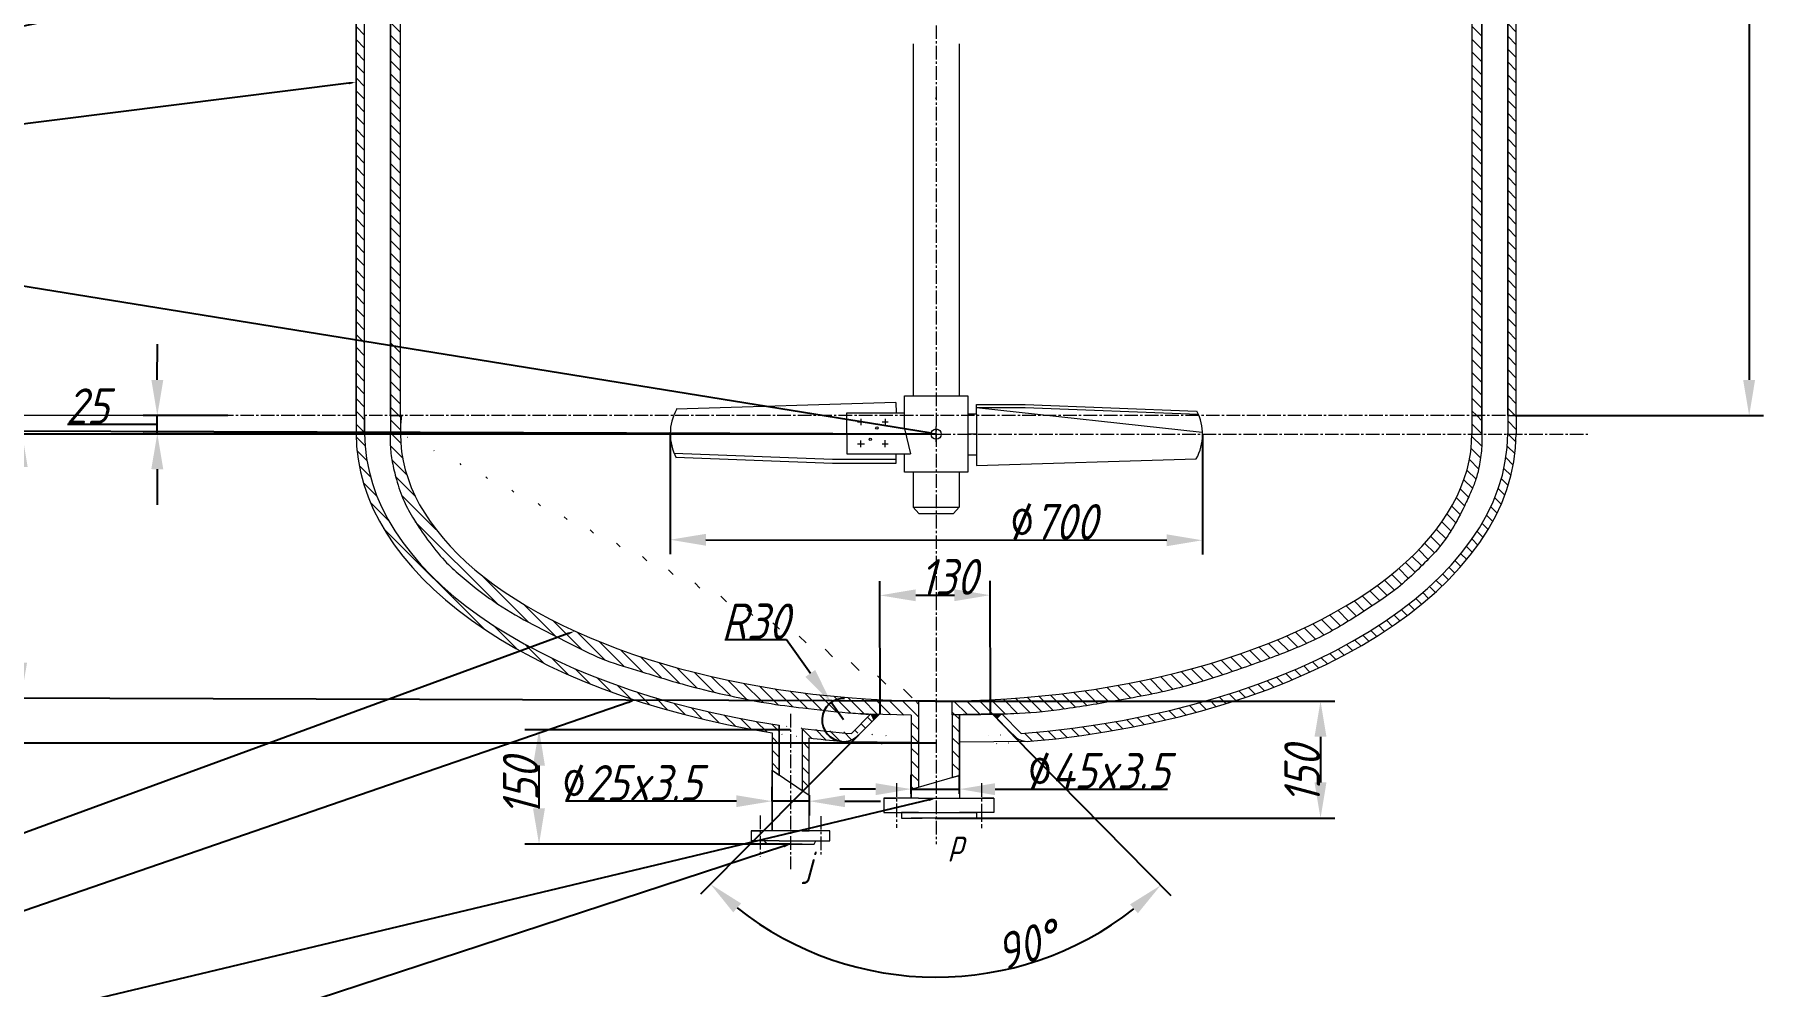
# Model space of a CAD drawing. Header units: millimetres. Extents: x 0 to 8400, y 0 to 5940.
# Drawn here: x 1314 to 3734, y 1274 to 2607 of the extents above; entities that cross this region are included whole.
import ezdxf
from ezdxf import colors
from ezdxf.entities.mleader import LeaderData, LeaderLine
from ezdxf.math import Vec2, Vec3

# ---------------------------------------------------------------- set-up
doc = ezdxf.new("R2010")
doc.units = ezdxf.units.MM
doc.linetypes.add('CENTER2', pattern=[28.575, 19.05, -3.175, 3.175, -3.175])
doc.layers.get('0').update_dxf_attribs({"lineweight": 18})
for name, color, linetype, lineweight in [('5', 1, 'Continuous', 9), ('中心线', 3, 'CENTER2', 18), ('截面', 1, 'Continuous', 9), ('标注', 4, 'Continuous', 18), ('细实线', 7, 'Continuous', 18)]:
    doc.layers.add(name, color=color, linetype=linetype, lineweight=lineweight)
doc.styles.add('OlivierSun Standard', font='gbeitc.shx', dxfattribs={"bigfont": 'gbcbig.shx'})
doc.dimstyles.new('OlivierSun Standard', dxfattribs={"dimtxt": 50, "dimasz": 50, "dimexe": 20, "dimexo": 0, "dimtad": 1, "dimtoh": 1, "dimlfac": 20, "dimdsep": 46, "dimtxsty": 'OlivierSun Standard', "dimcen": 50, "dimclrd": 4, "dimclre": 4, "dimclrt": 4, "dimadec": 0, "dimazin": 0, "dimtfac": 1, "dimtmove": 0, "dimatfit": 1, "dimfxl": 1, "dimarcsym": 0})

# ---------------------------------------------------------------- blocks, each defined once
blk = doc.blocks.new('*U7')
at = {"layer": '中心线', "color": 0, "transparency": 16777216}
for p, q in [((-993.5, 0), (-1.4, 0)), ((0, 1.4), (0, 10.7)), ((1.4, 0), (912.1, 0)), ((0, -10.7), (0, -1.4))]:
    blk.add_line(p, q, dxfattribs=at)
at = {"layer": '中心线', "color": 0, "linetype": 'Continuous', "transparency": 16777216}
for p, q in [((-0.7, 0), (0.7, 0)), ((0, -0.7), (0, 0.7))]:
    blk.add_line(p, q, dxfattribs=at)
blk = doc.blocks.new('*D25')
at = {"layer": 'DEFPOINTS', "color": 0, "transparency": 16777216}
for p in [(1485.9, 2073.5), (1584.4, 2073.4), (2576.1, 2047.5)]:
    blk.add_point(p, dxfattribs=at)
at = {"layer": '细实线', "color": 4, "lineweight": -2, "transparency": 16777216}
for p, q in [((1485.9, 2123.5), (1486, 2173.5)), ((1415.6, 2061), (1360.2, 2061)), ((1485.9, 2060.9), (1415.6, 2061)), ((1584.4, 2073.4), (1465.9, 2073.5)), ((1485.9, 2048.3), (1485.9, 2073.5)), ((1485.9, 2048.3), (1485.9, 2073.5)), ((2576.1, 2047.5), (1465.9, 2048.4)), ((1485.9, 1998.3), (1485.8, 1948.3))]:
    blk.add_line(p, q, dxfattribs=at)
at = {"layer": '细实线', "color": 4, "transparency": 16777216}
for points in [[(1477.6, 2123.5), (1494.3, 2123.5), (1485.9, 2073.5)], [(1477.5, 1998.4), (1494.2, 1998.3), (1485.9, 2048.3)]]:
    blk.add_solid(points, dxfattribs=at)
at = {"layer": '细实线', "color": 4, "transparency": 16777216, "insert": (1387.9, 2086.6), "char_height": 50, "attachment_point": 5, "style": 'OlivierSun Standard'}
blk.add_mtext('25', dxfattribs=at)
blk = doc.blocks.new('*D27')
at = {"layer": 'DEFPOINTS', "color": 0, "transparency": 16777216}
for p in [(2496.2, 1654.8), (2654.9, 1655.1), (2467.6, 1626), (2683.5, 1626), (2459.9, 1302.2)]:
    blk.add_point(p, dxfattribs=at)
at = {"layer": '细实线', "color": 4, "lineweight": -2, "transparency": 16777216}
for p, q in [((2467.6, 1626), (2246.1, 1402.9)), ((2683.5, 1626), (2904.5, 1401.3))]:
    blk.add_line(p, q, dxfattribs=at)
blk.add_arc((2576.1, 1735.2), 448.4, 231.5934, 308.1351, dxfattribs=at)
at = {"layer": '细实线', "color": 4, "transparency": 16777216}
for points in [[(2292, 1377.6), (2303.1, 1390.1), (2260.2, 1417.1)], [(2847.5, 1388.8), (2858.5, 1376.3), (2890.5, 1415.6)]]:
    blk.add_solid(points, dxfattribs=at)
at = {"layer": '细实线', "color": 4, "transparency": 16777216, "insert": (2702.1, 1331.7), "char_height": 50, "attachment_point": 5, "rotation": 17.3392, "style": 'OlivierSun Standard'}
blk.add_mtext('90°', dxfattribs=at)
blk = doc.blocks.new('*D28')
at = {"layer": 'DEFPOINTS', "color": 0, "transparency": 16777216}
for p in [(2651.6, 1821.9), (2497.8, 1654.8), (2652, 1655.1)]:
    blk.add_point(p, dxfattribs=at)
at = {"layer": '细实线', "color": 4, "lineweight": -2, "transparency": 16777216}
for p, q in [((2497.8, 1654.8), (2497.4, 1841.6)), ((2652, 1655.1), (2651.6, 1841.9)), ((2547.5, 1821.7), (2601.6, 1821.8))]:
    blk.add_line(p, q, dxfattribs=at)
at = {"layer": '细实线', "color": 4, "transparency": 16777216}
for points in [[(2547.4, 1830), (2547.5, 1813.4), (2497.5, 1821.6)], [(2601.6, 1830.2), (2601.7, 1813.5), (2651.6, 1821.9)]]:
    blk.add_solid(points, dxfattribs=at)
at = {"layer": '细实线', "color": 4, "transparency": 16777216, "insert": (2593.4, 1847.4), "char_height": 50, "attachment_point": 5, "rotation": 0.135, "style": 'OlivierSun Standard'}
blk.add_mtext('130', dxfattribs=at)
blk = doc.blocks.new('*D30')
at = {"layer": 'DEFPOINTS', "color": 0, "transparency": 16777216}
for p in [(2346.4, 1533.3), (2398.3, 1541.7), (2398.3, 1533.3)]:
    blk.add_point(p, dxfattribs=at)
at = {"layer": '细实线', "color": 4, "lineweight": -2, "transparency": 16777216}
for p, q in [((2346.4, 1533.3), (2346.4, 1553.3)), ((2296.4, 1533.3), (2057.2, 1533.3)), ((2398.3, 1533.3), (2346.4, 1533.3)), ((2398.3, 1541.7), (2398.3, 1513.3)), ((2448.3, 1533.3), (2498.3, 1533.3))]:
    blk.add_line(p, q, dxfattribs=at)
at = {"layer": '细实线', "color": 4, "transparency": 16777216}
for points in [[(2296.4, 1541.6), (2296.4, 1525), (2346.4, 1533.3)], [(2448.3, 1541.6), (2448.3, 1525), (2398.3, 1533.3)]]:
    blk.add_solid(points, dxfattribs=at)
at = {"layer": '细实线', "color": 4, "transparency": 16777216, "insert": (2150.8, 1558.9), "char_height": 50, "attachment_point": 5, "style": 'OlivierSun Standard'}
blk.add_mtext('{\\Fromans|c134;\\W0.75;%%C}25x3.5', dxfattribs=at)
blk = doc.blocks.new('*D31')
at = {"layer": 'DEFPOINTS', "color": 0, "transparency": 16777216}
for p in [(2608.6, 1550.2), (2541.3, 1543.5), (2608.6, 1543.5)]:
    blk.add_point(p, dxfattribs=at)
at = {"layer": '细实线', "color": 4, "lineweight": -2, "transparency": 16777216}
for p, q in [((2491.3, 1550.2), (2441.3, 1550.2)), ((2541.3, 1543.5), (2541.3, 1570.2)), ((2541.3, 1550.2), (2608.6, 1550.2)), ((2608.6, 1543.5), (2608.6, 1570.2)), ((2658.6, 1550.2), (2899.9, 1550.2))]:
    blk.add_line(p, q, dxfattribs=at)
at = {"layer": '细实线', "color": 4, "transparency": 16777216}
for points in [[(2491.3, 1558.5), (2491.3, 1541.8), (2541.3, 1550.2)], [(2658.6, 1558.5), (2658.6, 1541.8), (2608.6, 1550.2)]]:
    blk.add_solid(points, dxfattribs=at)
at = {"layer": '细实线', "color": 4, "transparency": 16777216, "insert": (2804.2, 1575.8), "char_height": 50, "attachment_point": 5, "style": 'OlivierSun Standard'}
blk.add_mtext('{\\Fromans|c134;\\W0.75;%%C}45x3.5', dxfattribs=at)
blk = doc.blocks.new('*D32')
at = {"layer": 'DEFPOINTS', "color": 0, "transparency": 16777216}
for p in [(2020.2, 1633.2), (2372.3, 1633.2), (2372.3, 1473.2)]:
    blk.add_point(p, dxfattribs=at)
at = {"layer": '细实线', "color": 4, "lineweight": -2, "transparency": 16777216}
for p, q in [((2372.3, 1633.2), (2000.2, 1633.2)), ((2020.2, 1523.2), (2020.2, 1583.2)), ((2372.3, 1473.2), (2000.2, 1473.2))]:
    blk.add_line(p, q, dxfattribs=at)
at = {"layer": '细实线', "color": 4, "transparency": 16777216}
for points in [[(2011.8, 1583.2), (2028.5, 1583.2), (2020.2, 1633.2)], [(2011.8, 1523.2), (2028.5, 1523.2), (2020.2, 1473.2)]]:
    blk.add_solid(points, dxfattribs=at)
at = {"layer": '细实线', "color": 4, "transparency": 16777216, "insert": (1994.6, 1553.2), "char_height": 50, "attachment_point": 5, "rotation": 90, "style": 'OlivierSun Standard'}
blk.add_mtext('150', dxfattribs=at)
blk = doc.blocks.new('*D34')
at = {"layer": 'DEFPOINTS', "color": 0, "transparency": 16777216}
for p in [(2203.9, 2048.3), (2949, 2047.5), (2948.8, 1898.8)]:
    blk.add_point(p, dxfattribs=at)
at = {"layer": '细实线', "color": 4, "lineweight": -2, "transparency": 16777216}
for p, q in [((2203.9, 2048.3), (2203.7, 1879.5)), ((2949, 2047.5), (2948.8, 1878.8)), ((2253.7, 1899.5), (2898.8, 1898.8))]:
    blk.add_line(p, q, dxfattribs=at)
at = {"layer": '细实线', "color": 4, "transparency": 16777216}
for points in [[(2253.7, 1907.8), (2253.7, 1891.2), (2203.7, 1899.5)], [(2898.8, 1907.1), (2898.8, 1890.5), (2948.8, 1898.8)]]:
    blk.add_solid(points, dxfattribs=at)
at = {"layer": '细实线', "color": 4, "transparency": 16777216, "insert": (2740.7, 1924.6), "char_height": 50, "attachment_point": 5, "rotation": 359.9392, "style": 'OlivierSun Standard'}
blk.add_mtext('{\\Fromans|c134;\\W0.75;%%C}700', dxfattribs=at)
blk = doc.blocks.new('*D35')
at = {"layer": 'DEFPOINTS', "color": 0, "transparency": 16777216}
for p in [(2429, 1671.6), (2446.3, 1647.1)]:
    blk.add_point(p, dxfattribs=at)
at = {"layer": '细实线', "color": 4, "lineweight": -2, "transparency": 16777216}
for p, q in [((2366.5, 1759.5), (2280.4, 1759.5)), ((2400, 1712.3), (2366.5, 1759.5)), ((2446.3, 1647.1), (2429, 1671.6))]:
    blk.add_line(p, q, dxfattribs=at)
blk.add_arc((2446.3, 1647.1), 30, 87.1997, 264.9169, dxfattribs=at)
at = {"layer": '细实线', "color": 4, "transparency": 16777216}
blk.add_solid([(2406.8, 1717.2), (2393.2, 1707.5), (2429, 1671.6)], dxfattribs=at)
at = {"layer": '细实线', "color": 4, "transparency": 16777216, "insert": (2323.1, 1785.2), "char_height": 50, "attachment_point": 5, "style": 'OlivierSun Standard'}
blk.add_mtext('R30', dxfattribs=at)
blk = doc.blocks.new('*D37')
at = {"layer": 'DEFPOINTS', "color": 0, "transparency": 16777216}
for p in [(1812.1, 3773.4), (1812.1, 3585.4), (1772.4, 3544.1), (1672.8, 3051), (1812.1, 2073.4)]:
    blk.add_point(p, dxfattribs=at)
at = {"layer": '细实线', "color": 4, "lineweight": -2, "transparency": 16777216}
blk.add_line((1772.4, 3544.1), (1415.8, 3172.6), dxfattribs=at)
blk.add_arc((1812.1, 3585.4), 552.2, 231.3586, 264.8106, dxfattribs=at)
at = {"layer": '细实线', "color": 4, "transparency": 16777216}
for points in [[(1461.8, 3147.8), (1472.7, 3160.3), (1429.6, 3187)], [(1762.5, 3043.8), (1761.8, 3027.1), (1812.1, 3033.2)]]:
    blk.add_solid(points, dxfattribs=at)
at = {"layer": '细实线', "color": 4, "transparency": 16777216, "insert": (1607.8, 3100), "char_height": 50, "attachment_point": 5, "rotation": 337.1797, "style": 'OlivierSun Standard'}
blk.add_mtext('45°', dxfattribs=at)
blk = doc.blocks.new('*D41')
at = {"layer": 'DEFPOINTS', "color": 0, "transparency": 16777216}
for p in [(2576.1, 2047.5), (1059.9, 1614.4), (2576.1, 1614.4)]:
    blk.add_point(p, dxfattribs=at)
at = {"layer": '细实线', "color": 4, "lineweight": -2, "transparency": 16777216}
for p, q in [((2576.1, 2047.5), (1039.9, 2047.5)), ((1059.9, 1997.5), (1059.9, 1664.4)), ((2576.1, 1614.4), (1039.9, 1614.4))]:
    blk.add_line(p, q, dxfattribs=at)
at = {"layer": '细实线', "color": 4, "transparency": 16777216}
for points in [[(1051.5, 1997.5), (1068.2, 1997.5), (1059.9, 2047.5)], [(1051.5, 1664.4), (1068.2, 1664.4), (1059.9, 1614.4)]]:
    blk.add_solid(points, dxfattribs=at)
at = {"layer": '细实线', "color": 4, "transparency": 16777216, "insert": (1034.2, 1846.5), "char_height": 50, "attachment_point": 5, "rotation": 90, "style": 'OlivierSun Standard'}
blk.add_mtext('400', dxfattribs=at)
blk = doc.blocks.new('*D45')
at = {"layer": 'DEFPOINTS', "color": 0, "transparency": 16777216}
for p in [(3340.1, 3787.4), (3388.1, 2073.4), (3714.1, 2073.4)]:
    blk.add_point(p, dxfattribs=at)
at = {"layer": '标注', "color": 4, "lineweight": -2, "transparency": 16777216}
for p, q in [((3340.1, 3787.4), (3734.1, 3787.4)), ((3714.1, 3737.4), (3714.1, 2123.4)), ((3388.1, 2073.4), (3734.1, 2073.4))]:
    blk.add_line(p, q, dxfattribs=at)
at = {"layer": '标注', "color": 4, "transparency": 16777216}
for points in [[(3705.7, 3737.4), (3722.4, 3737.4), (3714.1, 3787.4)], [(3705.7, 2123.4), (3722.4, 2123.4), (3714.1, 2073.4)]]:
    blk.add_solid(points, dxfattribs=at)
at = {"layer": '标注', "color": 4, "transparency": 16777216, "insert": (3688.4, 2942), "char_height": 50, "attachment_point": 5, "rotation": 90, "style": 'OlivierSun Standard'}
blk.add_mtext('1700', dxfattribs=at)
blk = doc.blocks.new('*D58')
at = {"layer": 'DEFPOINTS', "color": 0, "transparency": 16777216}
for p in [(1296.2, 2051.4), (2576.1, 2047.5), (2574.9, 1673.6)]:
    blk.add_point(p, dxfattribs=at)
at = {"layer": '细实线', "color": 4, "lineweight": -2, "transparency": 16777216}
for p, q in [((2576.1, 2047.5), (1276.2, 2051.5)), ((1295.2, 1727.5), (1296.1, 2001.4)), ((2574.9, 1673.6), (1275.1, 1677.5))]:
    blk.add_line(p, q, dxfattribs=at)
at = {"layer": '细实线', "color": 4, "transparency": 16777216}
for points in [[(1287.7, 2001.4), (1304.4, 2001.4), (1296.2, 2051.4)], [(1286.9, 1727.5), (1303.6, 1727.5), (1295.1, 1677.5)]]:
    blk.add_solid(points, dxfattribs=at)
at = {"layer": '细实线', "color": 4, "transparency": 16777216, "insert": (1270.1, 1876.3), "char_height": 50, "attachment_point": 5, "rotation": 89.8256, "style": 'OlivierSun Standard'}
blk.add_mtext('375', dxfattribs=at)
blk = doc.blocks.new('*D59')
at = {"layer": 'DEFPOINTS', "color": 0, "transparency": 16777216}
for p in [(2574.9, 1673.6), (2574.9, 1509.5), (3114.1, 1509.5)]:
    blk.add_point(p, dxfattribs=at)
at = {"layer": '细实线', "color": 4, "lineweight": -2, "transparency": 16777216}
for p, q in [((2574.9, 1673.6), (3134.1, 1673.6)), ((3114.1, 1623.6), (3114.1, 1559.5)), ((2574.9, 1509.5), (3134.1, 1509.5))]:
    blk.add_line(p, q, dxfattribs=at)
at = {"layer": '细实线', "color": 4, "transparency": 16777216}
for points in [[(3105.7, 1623.6), (3122.4, 1623.6), (3114.1, 1673.6)], [(3105.7, 1559.5), (3122.4, 1559.5), (3114.1, 1509.5)]]:
    blk.add_solid(points, dxfattribs=at)
at = {"layer": '细实线', "color": 4, "transparency": 16777216, "insert": (3088.4, 1569.9), "char_height": 50, "attachment_point": 5, "rotation": 90, "style": 'OlivierSun Standard'}
blk.add_mtext('150', dxfattribs=at)
blk = doc.blocks.new('*U60')
at = {"layer": '中心线', "color": 0, "linetype": 'CENTER2', "transparency": 16777216}
blk.add_line((0, 2158.4), (0, -874.7), dxfattribs=at)

msp = doc.modelspace()

# ---------------------------------------------------------------- hatches: boundary and pattern name
at = {"layer": '截面'}
h = msp.add_hatch(dxfattribs=at)
h.set_pattern_fill('ANSI31', color=256, scale=4, angle=90)
h.paths.add_polyline_path([(1826.08414, 3787.40471), (1812.08414, 3787.40471), (1812.08414, 3773.40471), (1812.08414, 2073.40471), (1826.08414, 2073.40471)])
h = msp.add_hatch(dxfattribs=at)
h.set_pattern_fill('ANSI31', color=256, scale=4, angle=90)
h.paths.add_polyline_path([(3340.08414, 3773.40471), (3326.08414, 3773.40471), (3326.08414, 2073.40471), (3340.08414, 2073.40471)])
h = msp.add_hatch(dxfattribs=at)
h.set_pattern_fill('ANSI31', color=256, scale=4, angle=90)
h.paths.add_polyline_path([(1776.08414, 3521.89263), (1764.08414, 3523.3354), (1764.08414, 2073.40471), (1776.08414, 2073.40471)])
h = msp.add_hatch(dxfattribs=at)
h.set_pattern_fill('ANSI31', color=256, scale=4, angle=90)
h.paths.add_polyline_path([(3388.08414, 3471.40471), (3376.08414, 3471.40471), (3376.08414, 2073.40471), (3388.08414, 2073.40471)])
h.paths.add_polyline_path([(3376.08414, 3493.40471), (3388.08414, 3493.40471), (3388.08414, 3523.40471), (3376.08414, 3524.66897)])
h = msp.add_hatch(dxfattribs=at)
h.set_pattern_fill('ANSI31', color=256, scale=4, angle=90)
edge = h.paths.add_edge_path()
edge.add_ellipse((2576.08414, 2048.40471), major_axis=(800, 0), ratio=0.53125, start_angle=180, end_angle=254.06114249, ccw=False)
edge.add_line((1776.08414, 2048.40471), (1776.08414, 2073.40471))
edge.add_line((1776.08414, 2073.40471), (1764.08414, 2073.40471))
edge.add_line((1764.08414, 2073.40471), (1764.08414, 2048.40471))
edge.add_ellipse((2576.08414, 2048.40471), major_axis=(-812, 0), ratio=0.5381773399, start_angle=0, end_angle=73.56880968)
edge.add_line((2356.39154, 1627.18422), (2356.39502, 1639.74371))
h = msp.add_hatch(dxfattribs=at)
h.set_pattern_fill('ANSI31', color=256, scale=4, angle=90)
edge = h.paths.add_edge_path()
edge.add_spline(control_points=[(1812.08414, 2048.40471), (1811.91066, 2042.90022), (1811.49124, 2029.59265), (1814.59169, 2007.90871), (1820.67351, 1981.63096), (1830.21975, 1954.38781), (1845.30878, 1926.25159), (1864.74125, 1898.52646), (1885.67354, 1871.54015), (1909.50575, 1849.68999), (1934.36885, 1829.59141), (1967.47626, 1805.09871), (2011.37037, 1780.08952), (2060.27772, 1756.10927), (2107.43164, 1731.46703), (2162.85022, 1715.1244), (2219.72889, 1696.8248), (2280.56636, 1682.22125), (2335.51285, 1670.72486), (2393.46324, 1663.26494), (2437.10126, 1658.42202), (2463.75504, 1656.33968), (2469.43796, 1655.94624)], knot_values=[0, 0, 0, 0, 16.499717312, 39.8894951417, 65.4060287649, 97.4041796538, 126.1392537811, 160.8770848256, 198.9314521806, 228.2722789653, 257.6113664873, 294.8680585518, 351.6762390765, 408.7850620673, 458.4579140585, 510.7854079456, 581.5810084311, 637.7952090743, 698.3609275856, 749.8909064344, 812.991037898, 830.0783712167, 830.0783712167, 830.0783712167, 830.0783712167], degree=3, periodic=0)
edge.add_line((2469.43796, 1655.94624), (2481.3861, 1655.19715))
edge.add_line((2481.3861, 1655.19715), (2541.29887, 1653.63513))
edge.add_line((2541.29887, 1653.63513), (2541.29887, 1549.50214))
edge.add_line((2541.29887, 1549.50214), (2551.29887, 1552.47455))
edge.add_line((2551.29887, 1552.47455), (2551.29887, 1653.54517))
edge.add_line((2551.29887, 1653.54517), (2551.29887, 1673.60954))
edge.add_ellipse((2576.08414, 2048.40471), major_axis=(750, 0), ratio=0.5, start_angle=-180, end_angle=-91.89380042, ccw=False)
edge.add_line((1826.08414, 2048.40471), (1826.08414, 2073.40471))
edge.add_line((1826.08414, 2073.40471), (1812.08414, 2073.40471))
edge.add_line((1812.08414, 2073.40471), (1812.08414, 2048.40471))
h = msp.add_hatch(dxfattribs=at)
h.set_pattern_fill('ANSI31', color=256, scale=4, angle=90)
edge = h.paths.add_edge_path()
edge.add_spline(control_points=[(2668.50846, 1655.24921), (2673.88558, 1655.31652), (2700.70594, 1655.84411), (2752.91815, 1661.12591), (2828.5891, 1674.17753), (2907.72198, 1687.9107), (2984.13251, 1712.22421), (3053.89137, 1736.83142), (3119.94358, 1764.24582), (3177.75575, 1800.85961), (3224.40785, 1832.10217), (3256.91144, 1864.04705), (3280.46506, 1887.80051), (3299.98087, 1915.90567), (3313.87572, 1942.67459), (3324.2741, 1965.61067), (3331.6349, 1982.81141), (3336.3542, 2001.77352), (3339.94059, 2023.67822), (3340.03705, 2040.2932), (3340.08414, 2048.40471)], knot_values=[0, 0, 0, 0, 16.1319851725, 80.4832134047, 157.0898188393, 246.6032632065, 321.0017329558, 397.2070437928, 468.7304147172, 534.742171793, 602.2597855428, 636.4214282296, 671.2802137643, 702.4190266086, 738.6165169296, 761.6111724864, 778.0168946795, 794.6178607573, 820.0935839685, 844.3950370069, 844.3950370069, 844.3950370069, 844.3950370069], degree=3, periodic=0)
edge.add_line((3340.08414, 2048.40471), (3340.08414, 2073.40471))
edge.add_line((3340.08414, 2073.40471), (3326.08414, 2073.40471))
edge.add_line((3326.08414, 2073.40471), (3326.08414, 2048.40471))
edge.add_ellipse((2576.08414, 2048.40471), major_axis=(750, 0), ratio=0.5, start_angle=631.7189378, end_angle=720, ccw=False)
edge.add_line((2598.58161, 1673.57346), (2598.58413, 1654.30723))
edge.add_line((2598.58413, 1654.30723), (2608.58414, 1654.44195))
edge.add_spline(control_points=[(2608.58414, 1654.44195), (2622.19941, 1654.73711), (2637.62642, 1655.00847), (2653.05793, 1655.11869), (2654.86864, 1655.13128)], knot_values=[858.0335756395, 858.0335756395, 858.0335756395, 858.0335756395, 898.8896798597, 904.3209435002, 904.3209435002, 904.3209435002, 904.3209435002], degree=3, periodic=0)
h = msp.add_hatch(dxfattribs=at)
h.set_pattern_fill('ANSI31', color=256, scale=4, angle=90)
edge = h.paths.add_edge_path()
edge.add_ellipse((2576.08414, 2048.40471), major_axis=(-812, 0), ratio=0.5381773399, start_angle=99.31631639, end_angle=180)
edge.add_line((3388.08414, 2048.40471), (3388.08414, 2073.40471))
edge.add_line((3388.08414, 2073.40471), (3376.08414, 2073.40471))
edge.add_line((3376.08414, 2073.40471), (3376.08414, 2048.40471))
edge.add_ellipse((2576.08414, 2048.40471), major_axis=(800, 0), ratio=0.53125, start_angle=-81.44665125, end_angle=0, ccw=False)
edge.add_line((2695.06833, 1628.13164), (2668.50846, 1655.24921))
edge.add_line((2668.50846, 1655.24921), (2654.93253, 1655.06632))
edge.add_line((2654.93253, 1655.06632), (2683.50899, 1626.01497))
edge.add_arc((2704.89628, 1647.05265), 30, 224.52785578, 275.04540751)
h = msp.add_hatch(dxfattribs=at)
h.set_pattern_fill('ANSI31', color=256, scale=4, angle=90)
edge = h.paths.add_edge_path()
edge.add_line((2388.3687, 1635.27016), (2388.34894, 1623.24478))
edge.add_line((2388.34894, 1623.24478), (2388.34894, 1548.44135))
edge.add_line((2388.34894, 1548.44135), (2398.34894, 1541.70227))
edge.add_line((2398.34894, 1541.70227), (2398.34894, 1622.00174))
edge.add_ellipse((2576.08414, 2048.40471), major_axis=(-812, 0), ratio=0.5381773399, start_angle=77.35640604, end_angle=80.61500954)
edge.add_arc((2446.33133, 1647.13601), 30, 264.91692734, 315.20064742)
edge.add_line((2467.61869, 1625.99722), (2496.2305, 1654.81014))
edge.add_line((2496.2305, 1654.81014), (2484.23865, 1655.12278))
edge.add_line((2484.23865, 1655.12278), (2457.6914, 1628.0845))
edge.add_ellipse((2576.08414, 2048.40471), major_axis=(800, 0), ratio=0.53125, start_angle=-103.57065672, end_angle=-98.51051592, ccw=False)
h = msp.add_hatch(dxfattribs=at)
h.set_pattern_fill('ANSI31', color=256, scale=4, angle=90)
h.paths.add_polyline_path([(2608.58414, 1654.44195), (2598.58414, 1654.30723), (2598.58414, 1566.52972), (2608.58414, 1569.50214)])
h = msp.add_hatch(dxfattribs=at)
h.set_pattern_fill('ANSI31', color=256, scale=4, angle=90)
h.paths.add_polyline_path([(2356.39154, 1627.18422), (2346.39887, 1629.25173), (2346.39887, 1576.71183), (2356.37572, 1569.98835)])
at = {"layer": '细实线'}
h = msp.add_hatch(dxfattribs=at)
h.set_pattern_fill('ANSI31', color=1, scale=4, angle=90)
h.paths.add_polyline_path([(3447.64456, 3493.40471), (3452.14551, 3503.40471), (3388.08414, 3503.40471), (3388.08414, 3523.40471), (3388.08414, 3529.79166, 0.2162719376), (3377.83928, 3552.36896), (3340.08414, 3585.40471), (3340.08414, 3573.40471), (3367.41663, 3545.76221, -0.1974472386), (3376.08414, 3524.66897), (3376.08414, 3523.40471), (3376.08414, 3503.40471), (3376.08414, 3493.40471)])
h.paths.add_polyline_path([(3433.24153, 3461.40471), (3437.74248, 3471.40471), (3376.08414, 3471.40471), (3376.08414, 2073.40471), (3388.08414, 2073.40471), (3388.08414, 3461.40471)])

# ---------------------------------------------------------------- linework, layer by layer
for p, q in [((2543.73989, 2594.03443), (2543.73989, 2101.17013)), ((2608.41989, 2594.03443), (2608.41989, 2101.17013)), ((2519.57544, 2091.7573), (2212.33622, 2082.62523)), ((2531.68354, 2101.17013), (2620.47624, 2101.17013)), ((2531.68354, 2055.12018), (2531.68354, 2101.17013)), ((2620.47624, 2101.17013), (2620.47624, 1994.21528)), ((2632.58434, 2075.50169), (2632.58434, 2089.19199)), ((2632.58434, 2089.19199), (2700.88642, 2089.19199)), ((2632.58434, 2084.84549), (2700.88642, 2084.84549)), ((2632.58434, 2084.84549), (2948.56601, 2050.31382)), ((2700.71616, 2084.84883), (2942.79241, 2075.35924)), ((2700.88642, 2089.19199), (2940.69329, 2079.79136)), ((2450.9629, 2048.53955), (2450.9629, 2077.19538)), ((2450.9629, 2077.19538), (2531.68354, 2077.19538)), ((2465.80226, 2064.52884), (2475.68234, 2064.52884)), ((2470.74229, 2069.08307), (2470.74229, 2059.9746)), ((2500.38254, 2064.52884), (2508.74261, 2064.52884)), ((2504.56257, 2069.08307), (2504.56257, 2059.21557)), ((2632.58434, 2075.50169), (2620.47624, 2075.50169)), ((2632.58434, 2075.50169), (2632.58434, 2003.62811)), ((2450.9629, 2048.53955), (2450.9629, 2019.88373)), ((2465.80226, 2033.87744), (2475.68234, 2033.87744)), ((2470.74229, 2029.32322), (2470.74229, 2038.43168)), ((2500.38254, 2033.87744), (2508.74261, 2033.87744)), ((2504.56257, 2029.32322), (2504.56257, 2039.19072)), ((2430.78274, 2011.84387), (2209.15109, 2020.53201)), ((2430.78274, 2006.19343), (2211.89683, 2014.77393)), ((2519.57544, 2011.84387), (2430.78274, 2011.84387)), ((2450.9629, 2019.88373), (2540.12381, 2019.88373)), ((2519.57544, 2019.88373), (2519.57544, 2006.19343)), ((2531.68354, 1994.21528), (2531.68354, 2019.88373)), ((2632.58434, 2018.19004), (2620.47624, 2018.19004)), ((2632.58434, 2003.62811), (2939.82356, 2012.76019)), ((2519.57544, 2006.19343), (2430.78274, 2006.19343)), ((2620.47624, 1994.21528), (2531.68354, 1994.21528)), ((2543.73989, 1994.21528), (2543.73989, 1945.38167)), ((2608.41989, 1994.21528), (2608.41989, 1945.38167)), ((2543.73989, 1945.38167), (2608.41989, 1945.38167)), ((2543.73989, 1945.38167), (2551.91587, 1936.50474)), ((2608.41989, 1945.38167), (2600.24391, 1936.50474))]:
    msp.add_line(p, q)
for centre, radius in [((2493.06061, 2056.24093), 1.65495), ((2483.9468, 2040.1052), 1.65495), ((2576.07989, 2047.51186), 7.18101)]:
    msp.add_circle(centre, radius)
for centre, start, end in [((2275.13466, 2047.84136), 151.19836586, 208.05957224), ((2877.73309, 2047.06355), 331.19836586, 27.31489021)]:
    msp.add_arc(centre, 71.25979, start, end)
at = {"layer": '5'}
for points in [[(2484.23865, 1655.12278), (2497.84546, 1654.76803), (2488.10556, 1646.62809)], [(2654.93253, 1655.06632), (2668.50846, 1655.24921), (2661.42121, 1648.46982)]]:
    msp.add_solid(points, dxfattribs=at)
at = {"layer": '中心线'}
for p, q in [((1764.08414, 2073.40471), (1584.42131, 2073.40471)), ((3487.22918, 2073.40471), (1776.08414, 2073.40471)), ((2372.39887, 1655.68772), (2372.39887, 1437.90568)), ((2520.51527, 1558.42579), (2520.51527, 1495.90221)), ((2639.36774, 1558.39786), (2639.36774, 1495.54191)), ((2329.85405, 1513.35933), (2329.85405, 1455.72481)), ((2414.84894, 1512.52806), (2414.84894, 1455.44772))]:
    msp.add_line(p, q, dxfattribs=at)
at = {"layer": '截面', "color": 7, "lineweight": 0}
for p, q in [((2346.39887, 1629.25173), (2346.39887, 1576.71183)), ((2346.39887, 1576.71183), (2356.37572, 1569.98835))]:
    msp.add_line(p, q, dxfattribs=at)
at = {"layer": '截面'}
msp.add_lwpolyline([(2356.39154, 1627.18422), (2356.39502, 1639.74371)], dxfattribs=at)
at = {"layer": '标注'}
msp.add_line((1465.91157, 2073.49513), (1042.11371, 2073.49513), dxfattribs=at)
at = {"layer": '细实线'}
for p, q in [((1812.08414, 2073.40471), (1812.08414, 3773.40471)), ((1826.08414, 2073.40471), (1826.08414, 3773.40471)), ((3326.08414, 3773.40471), (3326.08414, 2073.40471)), ((3340.08414, 3773.40471), (3340.08414, 2073.40471)), ((1764.08414, 2073.40471), (1764.08414, 3523.3354)), ((1776.08414, 2073.40471), (1776.08414, 3521.89263)), ((3376.08414, 2073.40471), (3376.08414, 3471.40471)), ((3388.08414, 2073.40471), (3388.08414, 3461.40471)), ((2519.57544, 2091.7573), (2520.00827, 2077.19538)), ((1764.08414, 2073.40471), (1764.08414, 2048.40471)), ((1776.08414, 2073.40471), (1776.08414, 2048.40471)), ((1812.08414, 2073.40471), (1812.08414, 2048.40471)), ((1826.08414, 2073.40471), (1826.08414, 2048.40471)), ((3326.08414, 2073.40471), (3326.08414, 2048.40471)), ((3340.08414, 2073.40471), (3340.08414, 2048.40471)), ((3376.08414, 2073.40471), (3376.08414, 2048.40471)), ((3388.08414, 2073.40471), (3388.08414, 2048.40471)), ((2531.68354, 2055.12018), (2540.12381, 2019.88373)), ((2632.58434, 2047.44459), (2620.47624, 2047.45901)), ((2551.91587, 1936.50474), (2600.24391, 1936.50474)), ((2551.29887, 1673.60954), (2551.29887, 1653.54517)), ((2598.58414, 1673.58953), (2551.29887, 1673.58953)), ((2598.58414, 1654.21618), (2598.58414, 1673.58953)), ((2484.23865, 1655.12278), (2457.6914, 1628.0845)), ((2496.2305, 1654.81014), (2467.61869, 1625.99722)), ((2481.3861, 1655.19715), (2469.43796, 1655.94624)), ((2541.29887, 1653.63513), (2481.3861, 1655.19715)), ((2496.2305, 1654.81014), (2484.23865, 1655.12278)), ((2541.29887, 1653.63513), (2541.29887, 1537.50214)), ((2541.29887, 1653.63513), (2541.29887, 1653.63513)), ((2551.29887, 1653.54517), (2551.29887, 1552.47455)), ((2598.58414, 1654.21618), (2598.58414, 1566.52972)), ((2608.58414, 1654.44195), (2668.50846, 1655.24921)), ((2608.58414, 1654.44195), (2608.58414, 1537.50214)), ((2654.86864, 1655.13128), (2683.50899, 1626.01497)), ((2668.50846, 1655.24921), (2695.06833, 1628.13164)), ((2346.39887, 1629.25173), (2346.39887, 1491.71183)), ((2356.39502, 1639.74371), (2356.37572, 1569.98835)), ((2388.3687, 1635.27016), (2388.34894, 1623.24478)), ((2388.34894, 1623.24478), (2388.34894, 1548.44135)), ((2398.34894, 1491.70227), (2398.34894, 1622.00174)), ((2446.33133, 1617.13601), (2541.29887, 1616.11913)), ((2704.89628, 1617.05265), (2608.58414, 1616.04748)), ((2346.39887, 1491.71183), (2346.39887, 1576.71183)), ((2346.39887, 1576.71183), (2398.34894, 1541.70227)), ((2608.58414, 1569.50214), (2541.29887, 1549.50214)), ((2541.29887, 1537.50214), (2541.29887, 1549.50214)), ((2608.58414, 1549.50214), (2608.58414, 1569.50214)), ((2398.34894, 1491.70227), (2398.34894, 1541.70227)), ((2551.29887, 1537.50214), (2502.82317, 1537.50214)), ((2502.82317, 1537.50214), (2502.82317, 1517.50214)), ((2502.82317, 1537.50214), (2520.51527, 1537.50214)), ((2551.29887, 1537.50214), (2608.58414, 1537.50214)), ((2608.58414, 1537.50214), (2657.05984, 1537.50214)), ((2657.05984, 1537.50214), (2639.36774, 1537.50214)), ((2657.05984, 1537.50214), (2657.05984, 1517.50214)), ((2502.82317, 1517.50214), (2551.29887, 1517.50214)), ((2551.29887, 1517.50214), (2527.37957, 1517.50214)), ((2527.37957, 1517.50214), (2527.37957, 1509.60954)), ((2527.37957, 1509.60954), (2551.29887, 1509.60954)), ((2598.58414, 1509.40471), (2541.29887, 1509.60954)), ((2541.29887, 1509.60954), (2556.44243, 1509.60954)), ((2551.29887, 1517.50214), (2608.58414, 1517.50214)), ((2551.29887, 1509.60954), (2551.29887, 1509.40471)), ((2608.58414, 1509.40471), (2598.58414, 1509.40471)), ((2608.58414, 1517.50214), (2632.40344, 1517.50214)), ((2657.05984, 1517.50214), (2608.58414, 1517.50214)), ((2632.40344, 1509.60954), (2608.58414, 1509.40471)), ((2632.40344, 1517.50214), (2632.40344, 1509.60954)), ((2356.34894, 1477.69218), (2317.34894, 1477.69218)), ((2356.35405, 1491.71183), (2317.35405, 1491.71183)), ((2317.35405, 1491.71183), (2317.35405, 1477.69218)), ((2317.35405, 1491.71183), (2329.85405, 1491.71183)), ((2339.63772, 1473.24478), (2335.88616, 1477.69218)), ((2356.34894, 1477.69218), (2388.34894, 1477.69218)), ((2427.34894, 1491.69218), (2356.35405, 1491.71183)), ((2388.34894, 1491.70298), (2398.34894, 1491.70227)), ((2388.34894, 1477.69218), (2427.34894, 1477.69218)), ((2405.16002, 1473.24478), (2407.84894, 1477.69218)), ((2427.34894, 1491.69218), (2414.84894, 1491.69564)), ((2427.34894, 1477.69218), (2427.34894, 1491.69218)), ((2372.39887, 1473.24478), (2339.63772, 1473.24478)), ((2339.63772, 1473.24478), (2405.16002, 1473.24478)), ((2388.34894, 1473.24478), (2356.34894, 1473.24478))]:
    msp.add_line(p, q, dxfattribs=at)
at = {"layer": '细实线', "color": 7, "lineweight": 0}
msp.add_line((2356.37572, 1569.98835), (2356.39154, 1627.18422), dxfattribs=at)
at = {"layer": '细实线'}
for points in [[(1826.08414, 3787.40471), (1812.08414, 3787.40471), (1812.08414, 3773.40471), (1812.08414, 2073.40471), (1826.08414, 2073.40471), (1826.08414, 3773.40471)], [(3326.08414, 3773.40471), (3326.08414, 2073.40471), (3340.08414, 2073.40471), (3340.08414, 3773.40471)], [(1764.08414, 3523.3354), (1764.08414, 2073.40471)], [(1776.08414, 2073.40471), (1776.08414, 3521.89263)], [(3376.08414, 3471.40471), (3376.08414, 2073.40471), (3388.08414, 2073.40471), (3388.08414, 3461.40471)], [(2576.07989, 2519.40338), (2575.02097, 2516.95971)], [(1764.08414, 2073.40471), (1764.08414, 2048.40471)], [(1776.08414, 2048.40471), (1776.08414, 2073.40471)], [(3340.08414, 2048.40471), (3340.08414, 2073.40471), (3326.08414, 2073.40471), (3326.08414, 2048.40471)]]:
    msp.add_lwpolyline(points, dxfattribs=at)
for points in [[(3437.74248, 3471.40471), (3376.08414, 3471.40471), (3376.08414, 2073.40471), (3388.08414, 2073.40471), (3388.08414, 3461.40471), (3433.24153, 3461.40471)], [(2608.58414, 1654.44195), (2598.58414, 1654.30723), (2598.58414, 1566.52972), (2608.58414, 1569.50214)]]:
    msp.add_lwpolyline(points, close=True, dxfattribs=at)
for centre, start, end in [((2446.33133, 1647.13601), 264.91692734, 315.20064742), ((2704.89628, 1647.05265), 224.52785578, 275.04540751)]:
    msp.add_arc(centre, 30, start, end, dxfattribs=at)
for major_axis, ratio, start_param, end_param in [((750, 0), 0.5, 15.6412471195, 18.8495559215), ((-812, 0), 0.5381773399, 0, 1.2840179557), ((800, 0), 0.53125, 3.1415926536, 4.4342034378), ((800, 0), 0.53125, 4.8616730781, 6.2831853072), ((-812, 0), 0.5381773399, 1.733396722, 3.1415926536), ((800, 0), 0.53125, 4.4755363389, 4.5638524566), ((-812, 0), 0.5381773399, 1.3501239829, 1.406997343)]:
    msp.add_ellipse((2576.08414, 2048.40471), major_axis=major_axis, ratio=ratio, start_param=start_param, end_param=end_param, dxfattribs=at)
for points, knots in [([(1812.08414, 2048.40471), (1811.91066, 2042.90022), (1811.49124, 2029.59265), (1814.59169, 2007.90871), (1820.67351, 1981.63096), (1830.21975, 1954.38781), (1845.30878, 1926.25159), (1864.74125, 1898.52646), (1885.67354, 1871.54015), (1909.50575, 1849.68999), (1934.36885, 1829.59141), (1967.47626, 1805.09871), (2011.37037, 1780.08952), (2060.27772, 1756.10927), (2107.43164, 1731.46703), (2162.85022, 1715.1244), (2219.72889, 1696.8248), (2280.56636, 1682.22125), (2335.51285, 1670.72486), (2393.46324, 1663.26494), (2441.06716, 1657.98188), (2471.71495, 1655.73726), (2481.3861, 1655.19715)], [0, 0, 0, 0, 16.499717312, 39.8894951417, 65.4060287649, 97.4041796538, 126.1392537811, 160.8770848256, 198.9314521806, 228.2722789653, 257.6113664873, 294.8680585518, 351.6762390765, 408.7850620673, 458.4579140585, 510.7854079456, 581.5810084311, 637.7952090743, 698.3609275856, 749.8909064344, 812.991037898, 842.0490690706, 842.0490690706, 842.0490690706, 842.0490690706]), ([(3340.08414, 2048.40471), (3340.03705, 2040.2932), (3339.94059, 2023.67822), (3336.3542, 2001.77352), (3331.6349, 1982.81141), (3324.2741, 1965.61067), (3313.87572, 1942.67459), (3299.98087, 1915.90567), (3280.46506, 1887.80051), (3256.91144, 1864.04705), (3224.40785, 1832.10217), (3177.75575, 1800.85961), (3119.94358, 1764.24582), (3053.89137, 1736.83142), (2984.13251, 1712.22421), (2907.72198, 1687.9107), (2828.5891, 1674.17753), (2752.91815, 1661.12591), (2694.36768, 1655.20292), (2647.54856, 1655.18301), (2622.19941, 1654.73711), (2608.58414, 1654.44195)], [0, 0, 0, 0, 24.3014530383, 49.7771762495, 66.3781423273, 82.7838645205, 105.7785200773, 141.9760103983, 173.1148232426, 207.9736087773, 242.135251464, 309.6528652139, 375.6646222897, 447.1879932141, 523.393304051, 597.7917738004, 687.3052181676, 763.9118236022, 828.2630518344, 863.46483928, 904.3209435002, 904.3209435002, 904.3209435002, 904.3209435002])]:
    msp.add_open_spline(points, degree=3, knots=knots, dxfattribs=at)

# ---------------------------------------------------------------- block references
at = {"layer": '中心线', "linetype": 'CENTER2'}
msp.add_blockref('*U60', (2576.07989, 2347.60228), dxfattribs=at)
at = {"layer": '中心线'}
msp.add_blockref('*U7', (2576.07989, 2047.51186), dxfattribs=at)

# ---------------------------------------------------------------- texts
at = {"layer": '标注', "char_height": 35, "attachment_point": 1, "style": 'OlivierSun Standard'}
for s, width, insert in [('p', 38.0685591, (2594.16878, 1494.19361)), ('j', 50.2680936, (2393.74763, 1462.72878))]:
    msp.add_mtext_dynamic_manual_height_columns(s, width=width, gutter_width=350, heights=[0], dxfattribs=dict(at, insert=insert))

# ---------------------------------------------------------------- dimensions: what is measured, and where the dimension line sits
at = {"layer": '标注'}
dim = msp.add_linear_dim(base=(3714.06298, 2073.40471), p1=(3340.08414, 3787.40471), p2=(3388.08414, 2073.40471), angle=90, text='1700', dimstyle='OlivierSun Standard', dxfattribs=at)
dim.commit()
dim.dimension.update_dxf_attribs({"geometry": '*D45', "text_midpoint": (3714.06298, 2942.0117), "dimtype": 160})
at = {"layer": '细实线'}
for base, line1, line2, text, picture, middle in [((1672.78723, 3051.02899), ((1812.08414, 3773.40471), (1812.08414, 2073.40471)), ((1812.08414, 3585.40471), (1772.44252, 3544.11136)), '45°', '*D37', (1597.90513, 3076.39745)), ((2459.86092, 1302.1881), ((2654.93253, 1655.06632), (2683.50899, 1626.01497)), ((2467.61869, 1625.99722), (2496.2305, 1654.81014)), '90°', '*D27', (2709.70842, 1307.23744))]:
    dim = msp.add_angular_dim_2l(base=base, line1=line1, line2=line2, text=text, dimstyle='OlivierSun Standard', dxfattribs=at)
    dim.commit()
    dim.dimension.update_dxf_attribs({"geometry": picture, "text_midpoint": middle, "dimtype": 162})
dim = msp.add_linear_dim(base=(1485.91156, 2073.47987), p1=(2576.07989, 2047.51186), p2=(1584.42131, 2073.40471), angle=89.95628432, text='25', dimstyle='OlivierSun Standard', override={"dimtmove": 1}, dxfattribs=at)
dim.commit()
dim.dimension.update_dxf_attribs({"geometry": '*D25', "text_midpoint": (1414.96449, 2086.59041)})
for base, p1, p2, angle, text, picture, middle, dimtype in [((1059.87254, 1614.41235), (2576.07989, 2047.51186), (2576.07989, 1614.41235), 90, '400', '*D41', (1059.87254, 1846.462), 160), ((1296.22729, 2051.4083), (2574.9415, 1673.58953), (2576.07989, 2047.51186), 89.82556664, '375', '*D58', (1295.69403, 1876.24949), 161), ((2948.83356, 1898.75492), (2203.87637, 2048.30282), (2948.99147, 2047.51186), 359.93917904, '{\\Fromans|c134;\\W0.75;%%C}700', '*D34', (2740.63808, 1898.97592), 161), ((2651.64404, 1821.94864), (2497.84546, 1654.76803), (2652.03703, 1655.13128), 0.13497709, '130', '*D28', (2593.41822, 1821.81147), 161), ((3114.07277, 1509.48924), (2574.9415, 1673.58953), (2574.9415, 1509.48924), 90, '150', '*D59', (3114.07277, 1569.86536), 160), ((2020.18138, 1633.21133), (2372.34894, 1473.24478), (2372.34894, 1633.21133), 90, '150', '*D32', (2020.18138, 1553.22806), 160), ((2398.34894, 1533.28526), (2346.39887, 1533.28526), (2398.34894, 1541.70227), 180, '{\\Fromans|c134;\\W0.75;%%C}25x3.5', '*D30', (2150.75898, 1533.28526), 160)]:
    dim = msp.add_linear_dim(base=base, p1=p1, p2=p2, angle=angle, text=text, dimstyle='OlivierSun Standard', dxfattribs=at)
    dim.commit()
    dim.dimension.update_dxf_attribs({"geometry": picture, "text_midpoint": middle, "dimtype": dimtype})
dim = msp.add_radius_dim(center=(2446.33133, 1647.13601), mpoint=(2428.95423, 1671.59079), text='R30', dimstyle='OlivierSun Standard', dxfattribs=at)
dim.commit()
dim.dimension.update_dxf_attribs({"geometry": '*D35', "text_midpoint": (2323.1198, 1759.54856), "dimtype": 164})
dim = msp.add_linear_dim(base=(2608.58414, 1550.18077), p1=(2541.29887, 1543.50214), p2=(2608.58414, 1543.50214), text='{\\Fromans|c134;\\W0.75;%%C}45x3.5', dimstyle='OlivierSun Standard', dxfattribs=at)
dim.commit()
dim.dimension.update_dxf_attribs({"geometry": '*D31', "text_midpoint": (2804.22402, 1550.18077), "dimtype": 160})

# ---------------------------------------------------------------- leaders
ml = msp.add_multileader_mtext('Standard', dxfattribs=at)
ml.set_content('10', color=6, style='OlivierSun Standard')
ml.set_leader_properties(color=4)
ml.build(insert=Vec2(0, 0))
ml.multileader.update_dxf_attribs({"arrow_head_size": 10})
ctx = ml.context
ctx.base_point, ctx.char_height, ctx.arrow_head_size, ctx.plane_origin = Vec3(800.60345, 2626.29899), 60, 10, Vec3(2608.42414, 2904.15531)
ctx.text_align_type = 2
notes = []
notes.append((ctx, [(0, (1, 1, 0), (855.10345, 2626.29899), (-1, 0), 8, [(0, [(2608.42414, 2904.15531)], 0, [])])]))
ctx.mtext.insert, ctx.mtext.alignment, ctx.mtext.flow_direction = Vec3(845.10345, 2656.29899), 3, 5
ml = msp.add_multileader_mtext('Standard', dxfattribs=at)
ml.set_content('9', color=6, style='OlivierSun Standard')
ml.set_leader_properties(color=4)
ml.build(insert=Vec2(0, 0))
ml.multileader.update_dxf_attribs({"arrow_head_size": 10})
ctx = ml.context
ctx.base_point, ctx.char_height, ctx.arrow_head_size, ctx.plane_origin = Vec3(818.10345, 2526.29899), 60, 10, Vec3(1812.08414, 2726.29899)
ctx.text_align_type = 2
notes.append((ctx, [(0, (1, 1, 0), (855.10345, 2526.29899), (-1, 0), 8, [(0, [(1812.08414, 2726.29899)], 0, [])])]))
ctx.mtext.insert, ctx.mtext.alignment, ctx.mtext.flow_direction = Vec3(845.10345, 2556.29899), 3, 5
ml = msp.add_multileader_mtext('Standard', dxfattribs=at)
ml.set_content('8', color=6, style='OlivierSun Standard')
ml.set_leader_properties(color=4)
ml.build(insert=Vec2(0, 0))
ml.multileader.update_dxf_attribs({"arrow_head_size": 10})
ctx = ml.context
ctx.base_point, ctx.char_height, ctx.arrow_head_size, ctx.plane_origin = Vec3(815.60345, 2426.29899), 60, 10, Vec3(1764.08414, 2540.32166)
ctx.text_align_type = 2
notes.append((ctx, [(0, (1, 1, 0), (855.10345, 2426.29899), (-1, 0), 8, [(0, [(1764.08414, 2540.32166)], 0, [])])]))
ctx.mtext.insert, ctx.mtext.alignment, ctx.mtext.flow_direction = Vec3(845.10345, 2456.29899), 3, 5
ml = msp.add_multileader_mtext('Standard', dxfattribs=at)
ml.set_content('7\\P6', color=6, style='OlivierSun Standard')
ml.set_leader_properties(color=4)
ml.build(insert=Vec2(0, 0))
ml.multileader.update_dxf_attribs({"arrow_head_size": 10})
ctx = ml.context
ctx.base_point, ctx.char_height, ctx.arrow_head_size, ctx.plane_origin = Vec3(818.10345, 2326.29899), 60, 10, Vec3(2576.07989, 2047.51186)
ctx.text_align_type = 2
notes.append((ctx, [(0, (1, 1, 0), (855.10345, 2326.29899), (-1, 0), 8, [(0, [(2576.07989, 2047.51186)], 0, [])])]))
ctx.mtext.insert, ctx.mtext.alignment, ctx.mtext.flow_direction = Vec3(845.10345, 2356.29899), 3, 5
ml = msp.add_multileader_mtext('Standard', dxfattribs=at)
ml.set_content('5 ', color=6, style='OlivierSun Standard')
ml.set_leader_properties(color=4)
ml.build(insert=Vec2(0, 0))
ml.multileader.update_dxf_attribs({"arrow_head_size": 10})
ctx = ml.context
ctx.base_point, ctx.char_height, ctx.arrow_head_size, ctx.plane_origin = Vec3(811.85345, 1326.29899), 60, 10, Vec3(2070.36959, 1771.47837)
ctx.text_align_type = 2
notes.append((ctx, [(0, (1, 1, 0), (855.10345, 1326.29899), (-1, 0), 8, [(0, [(2070.36959, 1771.47837)], 0, [])])]))
ctx.mtext.insert, ctx.mtext.alignment, ctx.mtext.flow_direction = Vec3(845.10345, 1356.29899), 3, 5
ml = msp.add_multileader_mtext('Standard', dxfattribs=at)
ml.set_content('4', color=6, style='OlivierSun Standard')
ml.set_leader_properties(color=4)
ml.build(insert=Vec2(0, 0))
ml.multileader.update_dxf_attribs({"arrow_head_size": 10})
ctx = ml.context
ctx.base_point, ctx.char_height, ctx.arrow_head_size, ctx.plane_origin = Vec3(818.10345, 1226.29899), 60, 10, Vec3(2154.65397, 1674.86908)
ctx.text_align_type = 2
notes.append((ctx, [(0, (1, 1, 0), (855.10345, 1226.29899), (-1, 0), 8, [(0, [(2154.65397, 1674.86908)], 0, [])])]))
ctx.mtext.insert, ctx.mtext.alignment, ctx.mtext.flow_direction = Vec3(845.10345, 1256.29899), 3, 5
ml = msp.add_multileader_mtext('Standard', dxfattribs=at)
ml.set_content('3', color=6, style='OlivierSun Standard')
ml.set_leader_properties(color=4)
ml.build(insert=Vec2(0, 0))
ml.multileader.update_dxf_attribs({"arrow_head_size": 10})
ctx = ml.context
ctx.base_point, ctx.char_height, ctx.arrow_head_size, ctx.plane_origin = Vec3(811.85345, 1126.29899), 60, 10, Vec3(2576.07989, 1537.50214)
ctx.text_align_type = 2
notes.append((ctx, [(0, (1, 1, 0), (855.10345, 1126.29899), (-1, 0), 8, [(0, [(2576.07989, 1537.50214)], 0, [])])]))
ctx.mtext.insert, ctx.mtext.alignment, ctx.mtext.flow_direction = Vec3(845.10345, 1156.29899), 3, 5
ml = msp.add_multileader_mtext('Standard', dxfattribs=at)
ml.set_content('2\\P1', color=6, style='OlivierSun Standard')
ml.set_leader_properties(color=4)
ml.build(insert=Vec2(0, 0))
ml.multileader.update_dxf_attribs({"arrow_head_size": 10})
ctx = ml.context
ctx.base_point, ctx.char_height, ctx.arrow_head_size, ctx.plane_origin = Vec3(813.10345, 976.29899), 60, 10, Vec3(2372.39887, 1473.24478)
ctx.text_align_type = 2
notes.append((ctx, [(0, (1, 1, 0), (855.10345, 976.29899), (-1, 0), 8, [(0, [(2372.39887, 1473.24478)], 0, [])])]))
ctx.mtext.insert, ctx.mtext.alignment, ctx.mtext.flow_direction = Vec3(845.10345, 1006.29899), 3, 5
for ctx, leaders in notes:
    for number, flags, end, landing, length, lines in leaders:
        leader = LeaderData()
        leader.index, (leader.has_last_leader_line, leader.has_dogleg_vector, leader.attachment_direction) = number, flags
        leader.last_leader_point, leader.dogleg_vector, leader.dogleg_length = Vec3(end), Vec3(landing), length
        for number, points, colour, breaks in lines:
            line = LeaderLine()
            line.index, line.vertices, line.color, line.breaks = number, Vec3.list(points), colors.encode_raw_color(colour), breaks
            leader.lines.append(line)
        ctx.leaders.append(leader)

doc.saveas('drawing.dxf')
